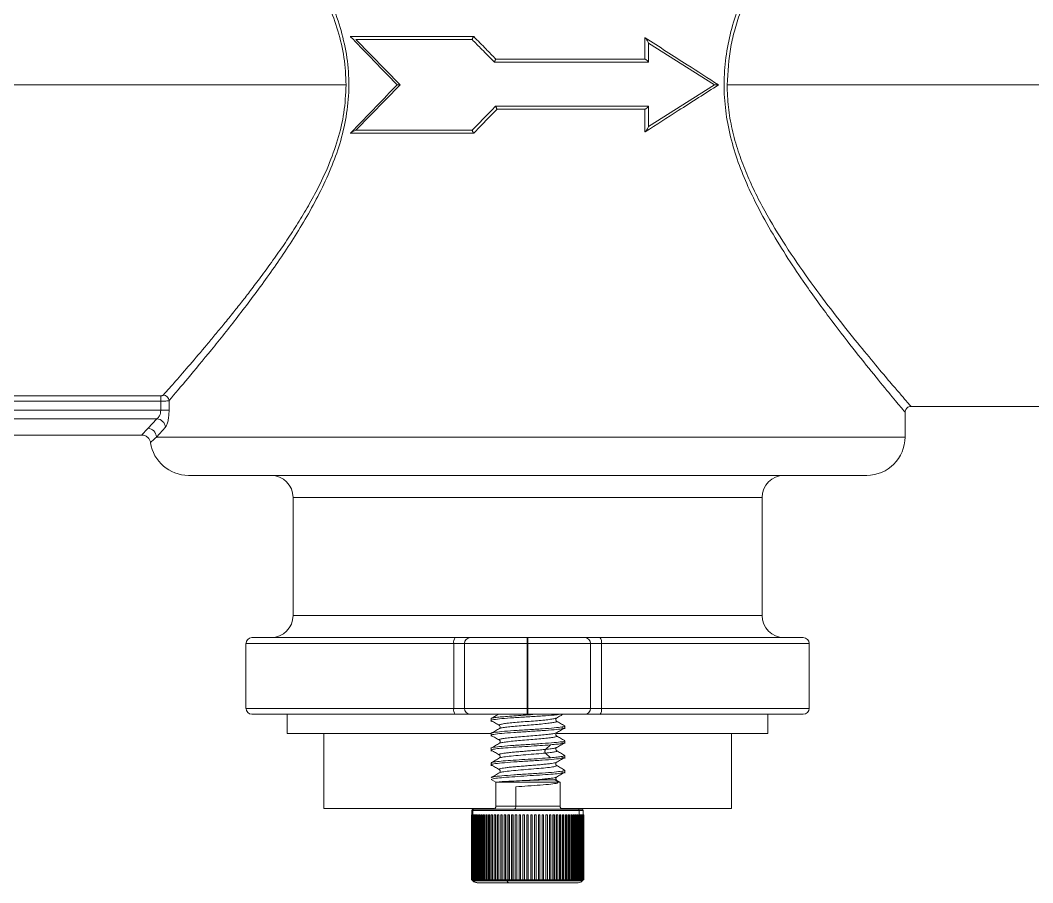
# Model space of a CAD drawing. Header units: centimetres. Extents: x -13594 to 4017, y -3206 to 1780.
# Drawn here: x 1074.8 to 1194.1, y -3039 to -2937.5 of the extents above; entities that cross this region are included whole.
import ezdxf

# ---------------------------------------------------------------- set-up
doc = ezdxf.new("R2010")
doc.units = ezdxf.units.CM

msp = doc.modelspace()

# ---------------------------------------------------------------- linework, layer by layer
at = {"color": 7, "linetype": 'Continuous', "lineweight": 0}
for p, q in [((1113.71, -2939.43), (1128.24, -2939.43)), ((1114.37, -2939.78), (1119.59, -2945.12)), ((1128.05, -2939.78), (1114.37, -2939.78)), ((1148.39, -2942.09), (1148.39, -2939.56)), ((1148.84, -2940.2), (1148.84, -2942.44)), ((1156.59, -2945.12), (1148.84, -2940.2)), ((1148.84, -2942.44), (1130.67, -2942.44)), ((1130.84, -2942.09), (1148.4, -2942.09)), ((1113.21, -2945.12), (1048.9, -2945.12)), ((1119.59, -2945.12), (1114.37, -2950.46)), ((1148.84, -2950.04), (1156.59, -2945.12)), ((1158.08, -2945.12), (1226.86, -2945.12)), ((1130.82, -2947.65), (1148.84, -2947.65)), ((1148.4, -2947.99), (1130.99, -2947.99)), ((1148.39, -2950.67), (1148.39, -2947.99)), ((1148.84, -2947.65), (1148.84, -2950.04)), ((1113.71, -2950.8), (1113.73, -2950.79)), ((1114.37, -2950.46), (1128.05, -2950.46)), ((1128.24, -2950.8), (1113.71, -2950.8)), ((1048.9, -2981.72), (1091.38, -2981.72)), ((1091.38, -2982.37), (1091.38, -2981.72)), ((1091.38, -2982.37), (1048.25, -2982.37)), ((1091.38, -2983.43), (1091.38, -2982.37)), ((1092.37, -2982.28), (1092.37, -2983.43)), ((1179.72, -2982.97), (1226.86, -2982.97)), ((1048.16, -2983.43), (1091.38, -2983.43)), ((1092.37, -2983.43), (1091.38, -2983.43)), ((1179.03, -2983.66), (1179.03, -2986.58)), ((1090.93, -2984.42), (1047.17, -2984.42)), ((1089.85, -2985.56), (1090.93, -2984.42)), ((1030.85, -2986.35), (1089.16, -2986.35)), ((1091.93, -2985.42), (1090.88, -2986.58)), ((1090.88, -2986.58), (1179.03, -2986.58)), ((1174.52, -2991.09), (1094.65, -2991.09)), ((1162.19, -2993.7), (1106.98, -2993.7)), ((1106.98, -3007.59), (1106.98, -2993.7)), ((1162.19, -3007.59), (1162.19, -2993.7)), ((1106.98, -3007.59), (1162.19, -3007.59)), ((1102.12, -3010.19), (1126.06, -3010.19)), ((1126.06, -3010.19), (1127.85, -3010.19)), ((1127.85, -3010.19), (1134.54, -3010.19)), ((1134.54, -3010.89), (1134.54, -3010.19)), ((1134.54, -3010.19), (1134.63, -3010.19)), ((1134.63, -3010.89), (1134.63, -3010.19)), ((1134.63, -3010.19), (1141.31, -3010.19)), ((1141.31, -3010.19), (1143.11, -3010.19)), ((1143.11, -3010.19), (1167.05, -3010.19)), ((1125.88, -3010.89), (1101.42, -3010.89)), ((1101.42, -3018.52), (1101.42, -3010.89)), ((1127.16, -3010.89), (1125.88, -3010.89)), ((1125.88, -3018.52), (1125.88, -3010.89)), ((1134.54, -3010.89), (1127.16, -3010.89)), ((1127.16, -3018.52), (1127.16, -3010.89)), ((1134.54, -3018.52), (1134.54, -3010.89)), ((1134.63, -3010.89), (1134.54, -3010.89)), ((1142.01, -3010.89), (1134.63, -3010.89)), ((1134.63, -3018.52), (1134.63, -3010.89)), ((1142.01, -3018.52), (1142.01, -3010.89)), ((1143.29, -3010.89), (1142.01, -3010.89)), ((1143.29, -3018.52), (1143.29, -3010.89)), ((1167.75, -3010.89), (1143.29, -3010.89)), ((1167.75, -3018.52), (1167.75, -3010.89)), ((1101.42, -3018.52), (1125.88, -3018.52)), ((1125.88, -3018.52), (1127.16, -3018.52)), ((1127.16, -3018.52), (1134.54, -3018.52)), ((1134.54, -3019.22), (1134.54, -3018.52)), ((1134.54, -3018.52), (1134.63, -3018.52)), ((1134.63, -3019.22), (1134.63, -3018.52)), ((1134.63, -3018.52), (1142.01, -3018.52)), ((1142.01, -3018.52), (1143.29, -3018.52)), ((1143.29, -3018.52), (1167.75, -3018.52)), ((1126.06, -3019.22), (1102.12, -3019.22)), ((1106.28, -3019.22), (1106.28, -3021.49)), ((1127.85, -3019.22), (1126.06, -3019.22)), ((1134.54, -3019.22), (1127.85, -3019.22)), ((1130.29, -3019.73), (1130.29, -3020.06)), ((1134.63, -3019.22), (1134.54, -3019.22)), ((1141.31, -3019.22), (1134.63, -3019.22)), ((1143.11, -3019.22), (1141.31, -3019.22)), ((1167.05, -3019.22), (1143.11, -3019.22)), ((1162.88, -3019.22), (1162.88, -3021.49)), ((1138.64, -3020.93), (1138.64, -3020.71)), ((1138.97, -3020.82), (1138.64, -3020.93)), ((1138.97, -3020.93), (1138.97, -3020.6)), ((1106.28, -3021.49), (1130.29, -3021.49)), ((1110.58, -3030.31), (1110.58, -3021.49)), ((1130.29, -3021.47), (1130.29, -3021.8)), ((1137.97, -3021.49), (1162.88, -3021.49)), ((1138.97, -3022.67), (1138.97, -3022.34)), ((1158.59, -3030.31), (1158.59, -3021.49)), ((1130.29, -3023.2), (1130.29, -3023.54)), ((1137.27, -3022.81), (1136.7, -3023.35)), ((1138.64, -3022.66), (1138.64, -3022.44)), ((1138.64, -3022.66), (1138.97, -3022.55)), ((1136.7, -3023.78), (1137.27, -3024.33)), ((1138.64, -3024.4), (1138.64, -3024.18)), ((1138.87, -3024.32), (1138.64, -3024.4)), ((1138.97, -3024.41), (1138.97, -3024.07)), ((1130.29, -3024.94), (1130.29, -3025.27)), ((1138.97, -3026.14), (1138.97, -3025.81)), ((1130.85, -3027.22), (1130.29, -3026.89)), ((1138.15, -3027.14), (1137.74, -3026.89)), ((1138.41, -3027.22), (1138.03, -3027)), ((1138.64, -3026.13), (1138.64, -3025.92)), ((1138.88, -3026.06), (1138.64, -3026.13)), ((1130.85, -3027.22), (1130.85, -3030.02)), ((1138.12, -3027.22), (1130.85, -3027.22)), ((1133.19, -3030.02), (1133.19, -3027.76)), ((1138.12, -3027.33), (1138.12, -3027.22)), ((1138.12, -3027.22), (1138.41, -3027.22)), ((1138.41, -3030.02), (1138.41, -3027.22)), ((1130.6, -3030.31), (1110.58, -3030.31)), ((1128.03, -3030.54), (1128.03, -3031.06)), ((1128.03, -3030.54), (1128.12, -3030.54)), ((1128.12, -3030.54), (1128.12, -3031.06)), ((1128.12, -3030.54), (1140.65, -3030.54)), ((1128.2, -3030.37), (1128.29, -3030.37)), ((1128.29, -3030.37), (1140.49, -3030.37)), ((1130.85, -3030.02), (1133.19, -3030.02)), ((1133.19, -3030.02), (1138.41, -3030.02)), ((1158.59, -3030.31), (1138.48, -3030.31)), ((1140.49, -3030.37), (1140.97, -3030.37)), ((1140.65, -3030.54), (1140.65, -3031.06)), ((1140.65, -3030.54), (1141.14, -3030.54)), ((1141.14, -3031.06), (1141.14, -3030.54)), ((1127.98, -3031.06), (1127.98, -3038.7)), ((1128, -3031.06), (1127.98, -3031.06)), ((1127.98, -3031.06), (1127.98, -3038.7)), ((1127.98, -3031.06), (1127.98, -3031.06)), ((1128, -3031.06), (1128, -3038.7)), ((1128.02, -3031.06), (1128, -3031.06)), ((1128.02, -3031.06), (1128.02, -3038.7)), ((1128.05, -3031.06), (1128.02, -3031.06)), ((1128.05, -3031.06), (1128.05, -3038.7)), ((1128.07, -3031.06), (1128.07, -3038.7)), ((1128.09, -3031.06), (1128.07, -3031.06)), ((1128.07, -3031.06), (1128.07, -3038.7)), ((1128.07, -3031.06), (1128.07, -3031.06)), ((1128.09, -3031.06), (1128.09, -3038.7)), ((1128.11, -3031.06), (1128.09, -3031.06)), ((1128.11, -3031.06), (1128.11, -3038.7)), ((1128.14, -3031.06), (1128.11, -3031.06)), ((1128.14, -3031.06), (1128.14, -3038.7)), ((1128.17, -3031.06), (1128.14, -3031.06)), ((1128.17, -3031.06), (1128.17, -3038.7)), ((1128.22, -3031.06), (1128.17, -3031.06)), ((1128.22, -3038.7), (1128.22, -3031.06)), ((1128.23, -3031.06), (1128.23, -3038.7)), ((1128.27, -3031.06), (1128.23, -3031.06)), ((1128.27, -3031.06), (1128.27, -3038.7)), ((1128.32, -3031.06), (1128.27, -3031.06)), ((1128.32, -3038.7), (1128.32, -3031.06)), ((1128.35, -3031.06), (1128.35, -3038.7)), ((1128.4, -3031.06), (1128.35, -3031.06)), ((1128.4, -3031.06), (1128.4, -3038.7)), ((1128.45, -3031.06), (1128.4, -3031.06)), ((1128.45, -3038.7), (1128.45, -3031.06)), ((1128.49, -3031.06), (1128.49, -3038.7)), ((1128.56, -3031.06), (1128.49, -3031.06)), ((1128.56, -3031.06), (1128.56, -3038.7)), ((1128.61, -3031.06), (1128.56, -3031.06)), ((1128.61, -3038.7), (1128.61, -3031.06)), ((1128.67, -3031.06), (1128.67, -3038.7)), ((1128.75, -3031.06), (1128.67, -3031.06)), ((1128.75, -3031.06), (1128.75, -3038.7)), ((1128.79, -3031.06), (1128.75, -3031.06)), ((1128.79, -3038.7), (1128.79, -3031.06)), ((1128.88, -3031.06), (1128.88, -3038.7)), ((1128.96, -3031.06), (1128.88, -3031.06)), ((1128.96, -3031.06), (1128.96, -3038.7)), ((1129.01, -3031.06), (1128.96, -3031.06)), ((1129.01, -3038.7), (1129.01, -3031.06)), ((1129.11, -3031.06), (1129.11, -3038.7)), ((1129.21, -3031.06), (1129.11, -3031.06)), ((1129.21, -3031.06), (1129.21, -3038.7)), ((1129.25, -3031.06), (1129.21, -3031.06)), ((1129.25, -3038.7), (1129.25, -3031.06)), ((1129.37, -3031.06), (1129.37, -3038.7)), ((1129.48, -3031.06), (1129.37, -3031.06)), ((1129.48, -3031.06), (1129.48, -3038.7)), ((1129.52, -3031.06), (1129.48, -3031.06)), ((1129.52, -3038.7), (1129.52, -3031.06)), ((1129.66, -3031.06), (1129.66, -3038.7)), ((1129.78, -3031.06), (1129.66, -3031.06)), ((1129.78, -3031.06), (1129.78, -3038.7)), ((1129.81, -3031.06), (1129.78, -3031.06)), ((1129.81, -3038.7), (1129.81, -3031.06)), ((1129.97, -3031.06), (1129.97, -3038.7)), ((1130.1, -3031.06), (1129.97, -3031.06)), ((1130.1, -3031.06), (1130.1, -3038.7)), ((1130.13, -3031.06), (1130.1, -3031.06)), ((1130.13, -3038.7), (1130.13, -3031.06)), ((1130.31, -3031.06), (1130.31, -3038.7)), ((1130.44, -3031.06), (1130.31, -3031.06)), ((1130.44, -3031.06), (1130.44, -3038.7)), ((1130.47, -3031.06), (1130.44, -3031.06)), ((1130.47, -3038.7), (1130.47, -3031.06)), ((1130.66, -3031.06), (1130.66, -3038.7)), ((1130.8, -3031.06), (1130.66, -3031.06)), ((1130.8, -3031.06), (1130.8, -3038.7)), ((1130.83, -3031.06), (1130.8, -3031.06)), ((1130.83, -3038.7), (1130.83, -3031.06)), ((1131.04, -3031.06), (1131.04, -3038.7)), ((1131.18, -3031.06), (1131.04, -3031.06)), ((1131.18, -3031.06), (1131.18, -3038.7)), ((1131.21, -3031.06), (1131.18, -3031.06)), ((1131.21, -3038.7), (1131.21, -3031.06)), ((1131.43, -3031.06), (1131.43, -3038.7)), ((1131.58, -3031.06), (1131.43, -3031.06)), ((1131.58, -3031.06), (1131.58, -3038.7)), ((1131.6, -3031.06), (1131.58, -3031.06)), ((1131.6, -3038.7), (1131.6, -3031.06)), ((1131.83, -3031.06), (1131.83, -3038.7)), ((1131.99, -3031.06), (1131.83, -3031.06)), ((1131.99, -3031.06), (1131.99, -3038.7)), ((1132.01, -3031.06), (1131.99, -3031.06)), ((1132.01, -3038.7), (1132.01, -3031.06)), ((1132.26, -3031.06), (1132.26, -3038.7)), ((1132.42, -3031.06), (1132.26, -3031.06)), ((1132.42, -3031.06), (1132.42, -3038.7)), ((1132.44, -3031.06), (1132.42, -3031.06)), ((1132.44, -3038.7), (1132.44, -3031.06)), ((1132.69, -3031.06), (1132.69, -3038.7)), ((1132.85, -3031.06), (1132.69, -3031.06)), ((1132.85, -3031.06), (1132.85, -3038.7)), ((1132.87, -3031.06), (1132.85, -3031.06)), ((1132.87, -3038.7), (1132.87, -3031.06)), ((1133.13, -3031.06), (1133.13, -3038.7)), ((1133.3, -3031.06), (1133.13, -3031.06)), ((1133.3, -3031.06), (1133.3, -3038.7)), ((1133.31, -3031.06), (1133.3, -3031.06)), ((1133.31, -3038.7), (1133.31, -3031.06)), ((1133.58, -3031.06), (1133.58, -3038.7)), ((1133.75, -3031.06), (1133.58, -3031.06)), ((1133.75, -3031.06), (1133.75, -3038.7)), ((1133.76, -3031.06), (1133.75, -3031.06)), ((1133.76, -3038.7), (1133.76, -3031.06)), ((1134.03, -3031.06), (1134.03, -3038.7)), ((1134.21, -3031.06), (1134.03, -3031.06)), ((1134.21, -3038.7), (1134.21, -3031.06)), ((1134.21, -3031.06), (1134.21, -3038.7)), ((1134.21, -3031.06), (1134.21, -3031.06)), ((1134.49, -3031.06), (1134.49, -3038.7)), ((1134.66, -3031.06), (1134.49, -3031.06)), ((1134.66, -3038.7), (1134.66, -3031.06)), ((1134.66, -3031.06), (1134.66, -3038.7)), ((1134.66, -3031.06), (1134.66, -3031.06)), ((1134.95, -3031.06), (1134.95, -3038.7)), ((1134.95, -3031.06), (1134.95, -3038.7)), ((1135.12, -3031.06), (1134.95, -3031.06)), ((1134.95, -3031.06), (1134.95, -3031.06)), ((1135.12, -3031.06), (1135.12, -3038.7)), ((1135.4, -3031.06), (1135.4, -3038.7)), ((1135.41, -3031.06), (1135.4, -3031.06)), ((1135.41, -3031.06), (1135.41, -3038.7)), ((1135.58, -3031.06), (1135.41, -3031.06)), ((1135.58, -3031.06), (1135.58, -3038.7)), ((1135.85, -3031.06), (1135.85, -3038.7)), ((1135.86, -3031.06), (1135.85, -3031.06)), ((1135.86, -3031.06), (1135.86, -3038.7)), ((1136.03, -3031.06), (1135.86, -3031.06)), ((1136.03, -3031.06), (1136.03, -3038.7)), ((1136.29, -3031.06), (1136.29, -3038.7)), ((1136.31, -3031.06), (1136.29, -3031.06)), ((1136.31, -3031.06), (1136.31, -3038.7)), ((1136.47, -3031.06), (1136.31, -3031.06)), ((1136.47, -3031.06), (1136.47, -3038.7)), ((1136.73, -3031.06), (1136.73, -3038.7)), ((1136.74, -3031.06), (1136.73, -3031.06)), ((1136.74, -3031.06), (1136.74, -3038.7)), ((1136.91, -3031.06), (1136.74, -3031.06)), ((1136.91, -3031.06), (1136.91, -3038.7)), ((1137.15, -3031.06), (1137.15, -3038.7)), ((1137.17, -3031.06), (1137.15, -3031.06)), ((1137.17, -3031.06), (1137.17, -3038.7)), ((1137.33, -3031.06), (1137.17, -3031.06)), ((1137.33, -3031.06), (1137.33, -3038.7)), ((1137.56, -3031.06), (1137.56, -3038.7)), ((1137.59, -3031.06), (1137.56, -3031.06)), ((1137.59, -3031.06), (1137.59, -3038.7)), ((1137.74, -3031.06), (1137.59, -3031.06)), ((1137.74, -3031.06), (1137.74, -3038.7)), ((1137.96, -3031.06), (1137.96, -3038.7)), ((1137.99, -3031.06), (1137.96, -3031.06)), ((1137.99, -3031.06), (1137.99, -3038.7)), ((1138.14, -3031.06), (1137.99, -3031.06)), ((1138.14, -3031.06), (1138.14, -3038.7)), ((1138.34, -3031.06), (1138.34, -3038.7)), ((1138.37, -3031.06), (1138.34, -3031.06)), ((1138.37, -3031.06), (1138.37, -3038.7)), ((1138.51, -3031.06), (1138.37, -3031.06)), ((1138.51, -3031.06), (1138.51, -3038.7)), ((1138.71, -3031.06), (1138.71, -3038.7)), ((1138.74, -3031.06), (1138.71, -3031.06)), ((1138.74, -3031.06), (1138.74, -3038.7)), ((1138.87, -3031.06), (1138.74, -3031.06)), ((1138.87, -3031.06), (1138.87, -3038.7)), ((1139.05, -3031.06), (1139.05, -3038.7)), ((1139.09, -3031.06), (1139.05, -3031.06)), ((1139.09, -3031.06), (1139.09, -3038.7)), ((1139.21, -3031.06), (1139.09, -3031.06)), ((1139.21, -3031.06), (1139.21, -3038.7)), ((1139.37, -3031.06), (1139.37, -3038.7)), ((1139.41, -3031.06), (1139.37, -3031.06)), ((1139.41, -3031.06), (1139.41, -3038.7)), ((1139.53, -3031.06), (1139.41, -3031.06)), ((1139.53, -3031.06), (1139.53, -3038.7)), ((1139.67, -3031.06), (1139.67, -3038.7)), ((1139.71, -3031.06), (1139.67, -3031.06)), ((1139.71, -3031.06), (1139.71, -3038.7)), ((1139.82, -3031.06), (1139.71, -3031.06)), ((1139.82, -3031.06), (1139.82, -3038.7)), ((1139.95, -3031.06), (1139.95, -3038.7)), ((1139.99, -3031.06), (1139.95, -3031.06)), ((1139.99, -3031.06), (1139.99, -3038.7)), ((1140.09, -3031.06), (1139.99, -3031.06)), ((1140.09, -3031.06), (1140.09, -3038.7)), ((1140.2, -3031.06), (1140.2, -3038.7)), ((1140.24, -3031.06), (1140.2, -3031.06)), ((1140.24, -3031.06), (1140.24, -3038.7)), ((1140.33, -3031.06), (1140.24, -3031.06)), ((1140.33, -3031.06), (1140.33, -3038.7)), ((1140.42, -3031.06), (1140.42, -3038.7)), ((1140.47, -3031.06), (1140.42, -3031.06)), ((1140.47, -3031.06), (1140.47, -3038.7)), ((1140.54, -3031.06), (1140.47, -3031.06)), ((1140.54, -3031.06), (1140.54, -3038.7)), ((1140.61, -3031.06), (1140.61, -3038.7)), ((1140.66, -3031.06), (1140.61, -3031.06)), ((1140.66, -3031.06), (1140.66, -3038.7)), ((1140.73, -3031.06), (1140.66, -3031.06)), ((1140.73, -3031.06), (1140.73, -3038.7)), ((1140.78, -3031.06), (1140.78, -3038.7)), ((1140.83, -3031.06), (1140.78, -3031.06)), ((1140.83, -3031.06), (1140.83, -3038.7)), ((1140.88, -3031.06), (1140.83, -3031.06)), ((1140.88, -3031.06), (1140.88, -3038.7)), ((1140.91, -3031.06), (1140.91, -3038.7)), ((1140.96, -3031.06), (1140.91, -3031.06)), ((1140.96, -3031.06), (1140.96, -3038.7)), ((1141.01, -3031.06), (1140.96, -3031.06)), ((1141.01, -3031.06), (1141.01, -3038.7)), ((1141.02, -3031.06), (1141.02, -3038.7)), ((1141.07, -3031.06), (1141.02, -3031.06)), ((1141.07, -3031.06), (1141.07, -3038.7)), ((1141.1, -3031.06), (1141.07, -3031.06)), ((1141.1, -3031.06), (1141.1, -3038.7)), ((1141.14, -3031.06), (1141.1, -3031.06)), ((1141.14, -3031.06), (1141.14, -3038.7)), ((1141.16, -3031.06), (1141.14, -3031.06)), ((1141.16, -3031.06), (1141.16, -3038.7)), ((1141.18, -3031.06), (1141.16, -3031.06)), ((1141.18, -3031.06), (1141.18, -3038.7)), ((1141.19, -3031.06), (1141.18, -3031.06)), ((1141.19, -3031.06), (1141.19, -3038.7)), ((1141.19, -3031.06), (1141.19, -3038.7)), ((1141.19, -3031.06), (1141.19, -3031.06)), ((1128, -3038.7), (1127.98, -3038.7)), ((1127.98, -3038.7), (1127.98, -3038.7)), ((1128.02, -3038.7), (1128, -3038.7)), ((1128.05, -3038.7), (1128.02, -3038.7)), ((1128.03, -3038.7), (1128.03, -3038.72)), ((1128.03, -3038.72), (1128.15, -3038.84)), ((1128.12, -3038.72), (1128.03, -3038.72)), ((1128.09, -3038.7), (1128.07, -3038.7)), ((1128.07, -3038.7), (1128.07, -3038.7)), ((1128.11, -3038.7), (1128.09, -3038.7)), ((1128.14, -3038.7), (1128.11, -3038.7)), ((1128.12, -3038.7), (1128.12, -3038.72)), ((1128.12, -3038.72), (1128.24, -3038.84)), ((1132.14, -3038.72), (1128.12, -3038.72)), ((1128.17, -3038.7), (1128.14, -3038.7)), ((1128.15, -3038.84), (1128.24, -3038.84)), ((1128.22, -3038.7), (1128.17, -3038.7)), ((1128.27, -3038.7), (1128.23, -3038.7)), ((1128.24, -3038.84), (1132.19, -3038.84)), ((1128.32, -3038.7), (1128.27, -3038.7)), ((1128.4, -3038.7), (1128.35, -3038.7)), ((1128.45, -3038.7), (1128.4, -3038.7)), ((1128.56, -3038.7), (1128.49, -3038.7)), ((1128.61, -3038.7), (1128.56, -3038.7)), ((1128.75, -3038.7), (1128.67, -3038.7)), ((1128.79, -3038.7), (1128.75, -3038.7)), ((1128.96, -3038.7), (1128.88, -3038.7)), ((1129.01, -3038.7), (1128.96, -3038.7)), ((1129.21, -3038.7), (1129.11, -3038.7)), ((1129.25, -3038.7), (1129.21, -3038.7)), ((1129.48, -3038.7), (1129.37, -3038.7)), ((1129.52, -3038.7), (1129.48, -3038.7)), ((1129.78, -3038.7), (1129.66, -3038.7)), ((1129.81, -3038.7), (1129.78, -3038.7)), ((1130.1, -3038.7), (1129.97, -3038.7)), ((1130.13, -3038.7), (1130.1, -3038.7)), ((1130.44, -3038.7), (1130.31, -3038.7)), ((1130.47, -3038.7), (1130.44, -3038.7)), ((1130.8, -3038.7), (1130.66, -3038.7)), ((1130.83, -3038.7), (1130.8, -3038.7)), ((1131.18, -3038.7), (1131.04, -3038.7)), ((1131.21, -3038.7), (1131.18, -3038.7)), ((1131.58, -3038.7), (1131.43, -3038.7)), ((1131.6, -3038.7), (1131.58, -3038.7)), ((1131.99, -3038.7), (1131.83, -3038.7)), ((1132.01, -3038.7), (1131.99, -3038.7)), ((1140.65, -3038.72), (1132.14, -3038.72)), ((1132.19, -3038.84), (1132.14, -3038.72)), ((1132.19, -3038.84), (1141.02, -3038.84)), ((1132.42, -3038.7), (1132.26, -3038.7)), ((1132.44, -3038.7), (1132.42, -3038.7)), ((1132.85, -3038.7), (1132.69, -3038.7)), ((1132.87, -3038.7), (1132.85, -3038.7)), ((1133.3, -3038.7), (1133.13, -3038.7)), ((1133.31, -3038.7), (1133.3, -3038.7)), ((1133.75, -3038.7), (1133.58, -3038.7)), ((1133.76, -3038.7), (1133.75, -3038.7)), ((1134.21, -3038.7), (1134.03, -3038.7)), ((1134.21, -3038.7), (1134.21, -3038.7)), ((1134.66, -3038.7), (1134.49, -3038.7)), ((1134.66, -3038.7), (1134.66, -3038.7)), ((1135.12, -3038.7), (1134.95, -3038.7)), ((1134.95, -3038.7), (1134.95, -3038.7)), ((1135.41, -3038.7), (1135.4, -3038.7)), ((1135.58, -3038.7), (1135.41, -3038.7)), ((1135.86, -3038.7), (1135.85, -3038.7)), ((1136.03, -3038.7), (1135.86, -3038.7)), ((1136.31, -3038.7), (1136.29, -3038.7)), ((1136.47, -3038.7), (1136.31, -3038.7)), ((1136.74, -3038.7), (1136.73, -3038.7)), ((1136.91, -3038.7), (1136.74, -3038.7)), ((1137.17, -3038.7), (1137.15, -3038.7)), ((1137.33, -3038.7), (1137.17, -3038.7)), ((1137.59, -3038.7), (1137.56, -3038.7)), ((1137.74, -3038.7), (1137.59, -3038.7)), ((1137.99, -3038.7), (1137.96, -3038.7)), ((1138.14, -3038.7), (1137.99, -3038.7)), ((1138.37, -3038.7), (1138.34, -3038.7)), ((1138.51, -3038.7), (1138.37, -3038.7)), ((1138.74, -3038.7), (1138.71, -3038.7)), ((1138.87, -3038.7), (1138.74, -3038.7)), ((1139.09, -3038.7), (1139.05, -3038.7)), ((1139.21, -3038.7), (1139.09, -3038.7)), ((1139.41, -3038.7), (1139.37, -3038.7)), ((1139.53, -3038.7), (1139.41, -3038.7)), ((1139.71, -3038.7), (1139.67, -3038.7)), ((1139.82, -3038.7), (1139.71, -3038.7)), ((1139.99, -3038.7), (1139.95, -3038.7)), ((1140.09, -3038.7), (1139.99, -3038.7)), ((1140.24, -3038.7), (1140.2, -3038.7)), ((1140.33, -3038.7), (1140.24, -3038.7)), ((1140.47, -3038.7), (1140.42, -3038.7)), ((1140.54, -3038.7), (1140.47, -3038.7)), ((1140.66, -3038.7), (1140.61, -3038.7)), ((1140.65, -3038.7), (1140.65, -3038.72)), ((1141.14, -3038.72), (1140.65, -3038.72)), ((1140.73, -3038.7), (1140.66, -3038.7)), ((1140.83, -3038.7), (1140.78, -3038.7)), ((1140.88, -3038.7), (1140.83, -3038.7)), ((1140.96, -3038.7), (1140.91, -3038.7)), ((1141.01, -3038.7), (1140.96, -3038.7)), ((1141.07, -3038.7), (1141.02, -3038.7)), ((1141.02, -3038.84), (1141.14, -3038.72)), ((1141.1, -3038.7), (1141.07, -3038.7)), ((1141.14, -3038.7), (1141.1, -3038.7)), ((1141.14, -3038.72), (1141.14, -3038.7)), ((1141.16, -3038.7), (1141.14, -3038.7)), ((1141.18, -3038.7), (1141.16, -3038.7)), ((1141.19, -3038.7), (1141.18, -3038.7)), ((1141.19, -3038.7), (1141.19, -3038.7)), ((1128.73, -3039.05), (1128.64, -3039.05)), ((1132.38, -3039.05), (1128.73, -3039.05)), ((1140.53, -3039.05), (1132.38, -3039.05))]:
    msp.add_line(p, q, dxfattribs=at)
at = {"color": 7, "linetype": 'Continuous', "lineweight": 0, "flags": 128}
msp.add_lwpolyline([(1133.19, -3030.02), (1133.18, -3030.09), (1133.18, -3030.15), (1133.16, -3030.21), (1133.15, -3030.26), (1133.13, -3030.31), (1133.1, -3030.34), (1133.08, -3030.36), (1133.05, -3030.37)], dxfattribs=at)
at = {"color": 7, "linetype": 'Continuous', "lineweight": 0}
for centre, radius, start, end in [((1091.62, -2982.38), 0.754, 7.5837, 83.3299), ((1090.83, -2985.53), 1.11, 5.6985, 84.6915), ((1089.81, -2986.62), 1.07, 2.4266, 87.7281), ((1094.65, -2986.58), 4.51, 188.4459, 270), ((1174.52, -2986.58), 4.51, 270, 0), ((1104.37, -2993.7), 2.6, 0, 90), ((1164.79, -2993.7), 2.6, 90, 180), ((1104.37, -3007.59), 2.6, 270, 0), ((1164.79, -3007.59), 2.6, 180, 270), ((1102.12, -3010.89), 0.694, 90, 180), ((1126.68, -3010.72), 0.814, 139.1356, 191.4496), ((1127.85, -3010.89), 0.694, 90, 180), ((1141.31, -3010.89), 0.694, 0, 90), ((1142.49, -3010.72), 0.814, 348.5504, 40.8644), ((1167.05, -3010.89), 0.694, 0, 90), ((1102.12, -3018.52), 0.694, 180, 270), ((1126.68, -3018.69), 0.814, 168.5504, 220.8644), ((1127.85, -3018.52), 0.694, 180, 270), ((1141.31, -3018.52), 0.694, 270, 0), ((1142.49, -3018.69), 0.814, 319.1356, 11.4496), ((1167.05, -3018.52), 0.694, 270, 0), ((1128.2, -3030.54), 0.174, 90, 180), ((1128.29, -3030.54), 0.174, 90, 180), ((1130.42, -3030.02), 0.347, 270, 301.7883), ((1130.51, -3030.02), 0.347, 270, 0), ((1138.75, -3030.02), 0.347, 180, 270), ((1140.48, -3030.53), 0.167, 357.8337, 87.656), ((1140.97, -3030.54), 0.174, 0, 90), ((1128.64, -3038.35), 0.694, 225, 270), ((1128.73, -3038.35), 0.694, 225, 270), ((1132.44, -3038.8), 0.259, 190.3731, 254.9707), ((1140.53, -3038.35), 0.694, 270, 315)]:
    msp.add_arc(centre, radius, start, end, dxfattribs=at)
for points, knots in [([(1113.21, -2945.12), (1113.16, -2944.05), (1113.06, -2941.89), (1112.31, -2938.76), (1111.24, -2935.77), (1110, -2933.14), (1108.74, -2930.82), (1107.51, -2928.77), (1106.25, -2926.83), (1104.92, -2924.89), (1103.54, -2922.98), (1102.15, -2921.15), (1100.81, -2919.42), (1099.51, -2917.8), (1098.26, -2916.26), (1096.44, -2914.07), (1094.15, -2911.39), (1092.68, -2909.71), (1091.94, -2908.87)], [0, 0, 0, 0, 0.062425, 0.125306, 0.187918, 0.250686, 0.300216, 0.349142, 0.398753, 0.446494, 0.500056, 0.553512, 0.601786, 0.65212, 0.702839, 0.749569, 0.874572, 1, 1, 1, 1]), ([(1092.6, -2908.22), (1093.34, -2909.09), (1094.81, -2910.83), (1097.69, -2914.33), (1100.85, -2918.3), (1103.82, -2922.28), (1106.42, -2926.06), (1108.56, -2929.48), (1110.36, -2932.82), (1111.77, -2936.04), (1112.79, -2939.11), (1113.44, -2942.32), (1113.61, -2945.61), (1113.29, -2948.89), (1112.53, -2952.02), (1111.43, -2955.04), (1109.66, -2958.84), (1107.05, -2963.29), (1103.73, -2968.1), (1100.43, -2972.48), (1097.32, -2976.38), (1094.49, -2979.79), (1093.08, -2981.45), (1092.37, -2982.28)], [0, 0, 0, 0, 0.062806, 0.12543, 0.187691, 0.250399, 0.292419, 0.334508, 0.375373, 0.406798, 0.438195, 0.469673, 0.500988, 0.532528, 0.564036, 0.594008, 0.626369, 0.688525, 0.750907, 0.812839, 0.875239, 0.937507, 1, 1, 1, 1]), ([(1179.03, -2983.66), (1178.95, -2983.57), (1178.83, -2983.42), (1178.09, -2982.54), (1177.11, -2981.36), (1175.43, -2979.32), (1172.93, -2976.2), (1170.08, -2972.5), (1167.37, -2968.76), (1164.98, -2965.18), (1162.99, -2961.93), (1161.28, -2958.74), (1159.91, -2955.7), (1158.86, -2952.78), (1158.1, -2949.74), (1157.7, -2946.61), (1157.71, -2943.46), (1158.13, -2940.35), (1158.91, -2937.32), (1160.31, -2933.45), (1162.57, -2928.94), (1165.58, -2924.07), (1168.68, -2919.62), (1170.62, -2917.07), (1171.59, -2915.79)], [0, 0, 0, 0, 0.061706, 0.093095, 0.12508, 0.187793, 0.249809, 0.311911, 0.374494, 0.416283, 0.458259, 0.499308, 0.530578, 0.561809, 0.59386, 0.624516, 0.655865, 0.687282, 0.717711, 0.750071, 0.812586, 0.875294, 0.937496, 1, 1, 1, 1]), ([(1172.17, -2916.32), (1171.83, -2916.74), (1171.14, -2917.61), (1170.1, -2918.97), (1168.99, -2920.44), (1167.72, -2922.16), (1166.58, -2923.79), (1165.43, -2925.48), (1164.49, -2926.94), (1163.28, -2928.92), (1162.03, -2931.13), (1160.77, -2933.7), (1159.75, -2936.16), (1159.01, -2938.48), (1158.29, -2941.37), (1158.17, -2943.61), (1158.08, -2945.12)], [0, 0, 0, 0, 0.059895, 0.125091, 0.18133, 0.249318, 0.338434, 0.373737, 0.441568, 0.499141, 0.585335, 0.668142, 0.749377, 0.813851, 0.874585, 1, 1, 1, 1]), ([(1119.22, -2945.12), (1118.18, -2944.04), (1116.33, -2942.13), (1114.52, -2940.27), (1113.73, -2939.45)], [0, 0, 0, 0, 0.563421, 1, 1, 1, 1]), ([(1128.05, -2939.78), (1128.06, -2939.75), (1128.08, -2939.7), (1128.12, -2939.62), (1128.16, -2939.55), (1128.19, -2939.49), (1128.21, -2939.46), (1128.23, -2939.44), (1128.24, -2939.43), (1128.24, -2939.43)], [0, 0, 0, 0, 0.156776, 0.292443, 0.499968, 0.633131, 0.760426, 0.88248, 1, 1, 1, 1]), ([(1130.67, -2942.44), (1130.18, -2941.94), (1129.3, -2941.05), (1128.43, -2940.17), (1128.05, -2939.78)], [0, 0, 0, 0, 0.5604292, 1, 1, 1, 1]), ([(1128.24, -2939.43), (1128.25, -2939.43), (1128.25, -2939.43), (1128.25, -2939.43), (1128.25, -2939.43)], [0, 0, 0, 0, 0.559997, 1, 1, 1, 1]), ([(1128.25, -2939.43), (1128.73, -2939.93), (1129.6, -2940.81), (1130.46, -2941.7), (1130.84, -2942.09)], [0, 0, 0, 0, 0.559572, 1, 1, 1, 1]), ([(1148.39, -2939.56), (1148.39, -2939.56), (1148.39, -2939.57), (1148.42, -2939.58), (1148.43, -2939.59)], [0, 0, 0, 0, 0.554243, 1, 1, 1, 1]), ([(1148.43, -2939.59), (1150.09, -2940.65), (1153.04, -2942.54), (1155.84, -2944.34), (1157.07, -2945.12)], [0, 0, 0, 0, 0.562963, 1, 1, 1, 1]), ([(1148.43, -2939.59), (1148.44, -2939.6), (1148.47, -2939.62), (1148.55, -2939.72), (1148.68, -2939.91), (1148.78, -2940.08), (1148.84, -2940.2)], [0, 0, 0, 0, 0.107755, 0.240217, 0.501143, 1, 1, 1, 1]), ([(1130.67, -2942.44), (1130.68, -2942.41), (1130.7, -2942.36), (1130.74, -2942.28), (1130.77, -2942.2), (1130.8, -2942.15), (1130.82, -2942.12), (1130.84, -2942.09), (1130.84, -2942.09), (1130.84, -2942.09)], [0, 0, 0, 0, 0.156824, 0.292507, 0.499968, 0.633174, 0.760479, 0.882517, 1, 1, 1, 1]), ([(1130.84, -2942.09), (1130.84, -2942.09), (1130.84, -2942.09), (1130.84, -2942.09), (1130.84, -2942.09)], [0, 0, 0, 0, 0.56, 1, 1, 1, 1]), ([(1148.4, -2942.09), (1148.41, -2942.09), (1148.43, -2942.1), (1148.48, -2942.12), (1148.54, -2942.16), (1148.62, -2942.23), (1148.73, -2942.32), (1148.81, -2942.4), (1148.84, -2942.44)], [0, 0, 0, 0, 0.10869, 0.226035, 0.35581, 0.500821, 0.750247, 1, 1, 1, 1]), ([(1091.71, -2981.63), (1092.17, -2981.11), (1093.09, -2980.06), (1094.83, -2978.05), (1096.43, -2976.18), (1097.79, -2974.55), (1098.85, -2973.26), (1099.94, -2971.91), (1101.04, -2970.53), (1102.15, -2969.09), (1103.4, -2967.43), (1104.73, -2965.61), (1106.09, -2963.65), (1107.38, -2961.68), (1108.63, -2959.62), (1109.91, -2957.29), (1111.17, -2954.64), (1112.27, -2951.62), (1113.05, -2948.42), (1113.16, -2946.22), (1113.21, -2945.12)], [0, 0, 0, 0, 0.082258, 0.165161, 0.250039, 0.28902, 0.330698, 0.375082, 0.415088, 0.454425, 0.499198, 0.55349, 0.601237, 0.650781, 0.699724, 0.748761, 0.810892, 0.873742, 0.936808, 1, 1, 1, 1]), ([(1113.73, -2950.79), (1114.74, -2949.75), (1116.55, -2947.88), (1118.4, -2945.97), (1119.22, -2945.12)], [0, 0, 0, 0, 0.5566347, 1, 1, 1, 1]), ([(1119.59, -2945.12), (1119.58, -2945.12), (1119.54, -2945.12), (1119.45, -2945.12), (1119.34, -2945.12), (1119.26, -2945.12), (1119.22, -2945.12), (1119.22, -2945.12), (1119.22, -2945.12)], [0, 0, 0, 0, 0.03089, 0.250471, 0.499856, 0.750416, 0.881429, 1, 1, 1, 1]), ([(1157.07, -2945.12), (1155.5, -2946.12), (1152.69, -2947.92), (1149.74, -2949.81), (1148.43, -2950.65)], [0, 0, 0, 0, 0.557109, 1, 1, 1, 1]), ([(1157.07, -2945.12), (1157.06, -2945.12), (1157.06, -2945.12), (1157, -2945.12), (1156.9, -2945.12), (1156.77, -2945.12), (1156.67, -2945.12), (1156.61, -2945.12), (1156.59, -2945.12)], [0, 0, 0, 0, 0.111883, 0.250581, 0.500687, 0.750108, 0.908888, 1, 1, 1, 1]), ([(1158.08, -2945.12), (1158.11, -2946), (1158.17, -2947.76), (1158.64, -2950.39), (1159.35, -2952.92), (1160.26, -2955.35), (1161.31, -2957.69), (1162.85, -2960.64), (1164.99, -2964.15), (1167.64, -2968), (1170.33, -2971.6), (1172.84, -2974.78), (1175.1, -2977.54), (1176.87, -2979.64), (1178.15, -2981.15), (1179.05, -2982.19), (1179.56, -2982.78), (1179.78, -2983.03), (1179.72, -2982.96), (1179.72, -2982.96)], [0, 0, 0, 0, 0.0412953, 0.0826129, 0.1251896, 0.1658248, 0.2072901, 0.250264, 0.3306281, 0.4162433, 0.4995968, 0.5855753, 0.6671193, 0.7482754, 0.8120721, 0.8732333, 0.9362786, 0.9983657, 1, 1, 1, 1]), ([(1128.05, -2950.46), (1128.57, -2949.93), (1129.49, -2949), (1130.41, -2948.06), (1130.82, -2947.65)], [0, 0, 0, 0, 0.559566, 1, 1, 1, 1]), ([(1130.99, -2947.99), (1130.48, -2948.52), (1129.56, -2949.46), (1128.65, -2950.39), (1128.25, -2950.8)], [0, 0, 0, 0, 0.56046, 1, 1, 1, 1]), ([(1130.99, -2947.99), (1130.99, -2947.99), (1130.99, -2947.99), (1130.97, -2947.97), (1130.95, -2947.94), (1130.92, -2947.88), (1130.89, -2947.81), (1130.85, -2947.72), (1130.83, -2947.67), (1130.82, -2947.65)], [0, 0, 0, 0, 0.117501, 0.239548, 0.366853, 0.500051, 0.707538, 0.843207, 1, 1, 1, 1]), ([(1130.99, -2947.99), (1130.99, -2947.99), (1130.99, -2947.99), (1130.99, -2947.99), (1130.99, -2947.99)], [0, 0, 0, 0, 0.56, 1, 1, 1, 1]), ([(1148.4, -2947.99), (1148.41, -2947.99), (1148.43, -2947.99), (1148.48, -2947.96), (1148.54, -2947.92), (1148.62, -2947.86), (1148.73, -2947.76), (1148.81, -2947.69), (1148.84, -2947.65)], [0, 0, 0, 0, 0.108523, 0.225799, 0.355619, 0.500821, 0.750247, 1, 1, 1, 1]), ([(1114.37, -2950.46), (1114.25, -2950.51), (1114.04, -2950.61), (1113.82, -2950.72), (1113.75, -2950.77), (1113.73, -2950.79)], [0, 0, 0, 0, 0.500559, 0.800961, 1, 1, 1, 1]), ([(1128.05, -2950.46), (1128.06, -2950.49), (1128.08, -2950.54), (1128.12, -2950.62), (1128.16, -2950.69), (1128.19, -2950.75), (1128.21, -2950.78), (1128.23, -2950.8), (1128.24, -2950.8), (1128.24, -2950.8)], [0, 0, 0, 0, 0.156803, 0.292478, 0.499968, 0.633147, 0.760446, 0.882495, 1, 1, 1, 1]), ([(1148.43, -2950.65), (1148.41, -2950.66), (1148.39, -2950.67), (1148.39, -2950.67), (1148.39, -2950.67)], [0, 0, 0, 0, 0.565165, 1, 1, 1, 1]), ([(1148.43, -2950.65), (1148.44, -2950.64), (1148.47, -2950.61), (1148.55, -2950.52), (1148.68, -2950.33), (1148.78, -2950.16), (1148.84, -2950.04)], [0, 0, 0, 0, 0.109008, 0.243244, 0.501152, 1, 1, 1, 1]), ([(1128.25, -2950.8), (1128.25, -2950.8), (1128.25, -2950.8), (1128.24, -2950.8), (1128.24, -2950.8)], [0, 0, 0, 0, 0.560004, 1, 1, 1, 1]), ([(1091.71, -2981.63), (1091.69, -2981.65), (1091.66, -2981.67), (1091.58, -2981.7), (1091.48, -2981.72), (1091.41, -2981.72), (1091.38, -2981.72)], [0, 0, 0, 0, 0.280024, 0.560196, 0.779843, 1, 1, 1, 1]), ([(1092.37, -2982.28), (1092.32, -2982.3), (1092.24, -2982.32), (1091.99, -2982.35), (1091.71, -2982.37), (1091.49, -2982.37), (1091.38, -2982.37)], [0, 0, 0, 0, 0.266828, 0.500218, 0.754154, 1, 1, 1, 1]), ([(1179.03, -2983.66), (1179.04, -2983.57), (1179.05, -2983.44), (1179.14, -2983.28), (1179.23, -2983.17), (1179.34, -2983.08), (1179.5, -2982.99), (1179.64, -2982.98), (1179.72, -2982.97)], [0, 0, 0, 0, 0.239457, 0.368361, 0.5, 0.631639, 0.760543, 1, 1, 1, 1]), ([(1091.38, -2983.43), (1091.37, -2983.54), (1091.36, -2983.78), (1091.25, -2984.06), (1091.11, -2984.3), (1090.99, -2984.38), (1090.93, -2984.42)], [0, 0, 0, 0, 0.237928, 0.499043, 0.716847, 1, 1, 1, 1]), ([(1091.93, -2985.42), (1091.99, -2985.33), (1092.1, -2985.16), (1092.25, -2984.68), (1092.35, -2984.09), (1092.36, -2983.65), (1092.37, -2983.43)], [0, 0, 0, 0, 0.250333, 0.500366, 0.750248, 1, 1, 1, 1]), ([(1089.16, -2986.35), (1089.18, -2986.32), (1089.23, -2986.25), (1089.64, -2985.79), (1089.85, -2985.56)], [0, 0, 0, 0, 0.498639, 1, 1, 1, 1]), ([(1089.16, -2986.35), (1089.28, -2986.37), (1089.52, -2986.39), (1089.85, -2986.59), (1090.1, -2986.88), (1090.16, -2987.13), (1090.19, -2987.24)], [0, 0, 0, 0, 0.241916, 0.5, 0.758084, 1, 1, 1, 1]), ([(1090.88, -2986.58), (1090.67, -2986.77), (1090.26, -2987.16), (1090.21, -2987.21), (1090.19, -2987.24)], [0, 0, 0, 0, 0.5030562, 1, 1, 1, 1]), ([(1130.29, -3019.95), (1130.29, -3019.95), (1130.18, -3019.91), (1130.57, -3019.84), (1131.47, -3019.73), (1132.93, -3019.62), (1134.64, -3019.51), (1136.32, -3019.41), (1137.69, -3019.31), (1138.17, -3019.25), (1138.38, -3019.22)], [0, 0, 0, 0, 0.0003376, 0.1490969, 0.2978561, 0.4466154, 0.5953747, 0.744134, 0.8928933, 1, 1, 1, 1]), ([(1131.14, -3019.22), (1131.03, -3019.29), (1130.75, -3019.45), (1130.47, -3019.61), (1130.31, -3019.7)], [0, 0, 0, 0, 0.423821, 1, 1, 1, 1]), ([(1135.2, -3019.26), (1134.82, -3019.29), (1134.06, -3019.33), (1132.95, -3019.41), (1131.96, -3019.48), (1131.15, -3019.55), (1130.58, -3019.62), (1130.3, -3019.68), (1130.32, -3019.72), (1130.33, -3019.73)], [0, 0, 0, 0, 0.1537644, 0.3075287, 0.4612931, 0.6150574, 0.7688218, 0.9225861, 1, 1, 1, 1]), ([(1137.97, -3019.66), (1137.94, -3019.68), (1137.88, -3019.72), (1137.47, -3019.79), (1136.82, -3019.87), (1135.98, -3019.95), (1135.03, -3020.03), (1134.04, -3020.1), (1133.11, -3020.18), (1132.3, -3020.26), (1131.67, -3020.34), (1131.3, -3020.42), (1131.17, -3020.48), (1131.27, -3020.52), (1131.29, -3020.53)], [0, 0, 0, 0, 0.057225, 0.148159, 0.239016, 0.32995, 0.420809, 0.51174, 0.602603, 0.69353, 0.7844, 0.875321, 0.966198, 1, 1, 1, 1]), ([(1138, -3020.02), (1137.97, -3019.99), (1137.91, -3019.94), (1137.89, -3019.77), (1137.96, -3019.7), (1138, -3019.66)], [0, 0, 0, 0, 0.288292, 0.546498, 1, 1, 1, 1]), ([(1137.99, -3019.66), (1138.15, -3019.57), (1138.41, -3019.42), (1138.66, -3019.27), (1138.76, -3019.22)], [0, 0, 0, 0, 0.626615, 1, 1, 1, 1]), ([(1138.64, -3020.71), (1138.36, -3020.74), (1137.81, -3020.82), (1136.33, -3020.93), (1134.63, -3021.03), (1132.93, -3021.14), (1131.47, -3021.25), (1130.57, -3021.36), (1130.18, -3021.43), (1130.29, -3021.47), (1130.29, -3021.47)], [0, 0, 0, 0, 0.1428108, 0.2856217, 0.4284325, 0.5712434, 0.7140542, 0.8568651, 0.9996759, 1, 1, 1, 1]), ([(1130.39, -3021.72), (1130.35, -3021.71), (1130.18, -3021.66), (1130.55, -3021.58), (1131.47, -3021.47), (1132.93, -3021.36), (1134.63, -3021.25), (1136.33, -3021.14), (1137.81, -3021.03), (1138.36, -3020.96), (1138.64, -3020.93)], [0, 0, 0, 0, 0.040416, 0.1775, 0.314583, 0.451666, 0.58875, 0.725833, 0.862917, 1, 1, 1, 1]), ([(1130.31, -3019.98), (1130.47, -3020.07), (1130.79, -3020.26), (1131.11, -3020.44), (1131.27, -3020.53)], [0, 0, 0, 0, 0.5003674, 1, 1, 1, 1]), ([(1131.27, -3020.88), (1131.11, -3020.98), (1130.79, -3021.16), (1130.47, -3021.35), (1130.31, -3021.44)], [0, 0, 0, 0, 0.4996518, 1, 1, 1, 1]), ([(1131.26, -3020.53), (1131.3, -3020.57), (1131.36, -3020.64), (1131.35, -3020.81), (1131.29, -3020.86), (1131.26, -3020.89)], [0, 0, 0, 0, 0.4547431, 0.7126823, 1, 1, 1, 1]), ([(1137.97, -3020.02), (1137.99, -3020.04), (1138.08, -3020.08), (1137.9, -3020.14), (1137.48, -3020.22), (1136.82, -3020.3), (1135.98, -3020.38), (1135.03, -3020.46), (1134.04, -3020.54), (1133.11, -3020.62), (1132.29, -3020.7), (1131.68, -3020.78), (1131.34, -3020.84), (1131.3, -3020.88), (1131.3, -3020.89)], [0, 0, 0, 0, 0.0494385, 0.140881, 0.2323235, 0.323766, 0.4152085, 0.5066512, 0.598094, 0.689537, 0.7809802, 0.8724236, 0.9638673, 1, 1, 1, 1]), ([(1138.95, -3020.57), (1138.79, -3020.48), (1138.47, -3020.3), (1138.15, -3020.11), (1137.99, -3020.02)], [0, 0, 0, 0, 0.500351, 1, 1, 1, 1]), ([(1137.99, -3021.4), (1138.15, -3021.31), (1138.47, -3021.12), (1138.79, -3020.94), (1138.95, -3020.84)], [0, 0, 0, 0, 0.499673, 1, 1, 1, 1]), ([(1138.88, -3020.57), (1138.92, -3020.58), (1139.09, -3020.63), (1138.84, -3020.67), (1138.64, -3020.71)], [0, 0, 0, 0, 0.213183, 1, 1, 1, 1]), ([(1130.31, -3021.71), (1130.47, -3021.81), (1130.79, -3021.99), (1131.11, -3022.18), (1131.27, -3022.27)], [0, 0, 0, 0, 0.5003702, 1, 1, 1, 1]), ([(1137.97, -3021.39), (1137.94, -3021.41), (1137.87, -3021.46), (1137.44, -3021.53), (1136.78, -3021.61), (1135.92, -3021.69), (1134.97, -3021.77), (1133.99, -3021.84), (1133.06, -3021.92), (1132.25, -3022), (1131.64, -3022.08), (1131.29, -3022.16), (1131.17, -3022.22), (1131.27, -3022.26), (1131.29, -3022.27)], [0, 0, 0, 0, 0.062554, 0.15344, 0.244395, 0.335277, 0.426235, 0.517115, 0.608073, 0.698954, 0.789911, 0.880794, 0.971748, 1, 1, 1, 1]), ([(1131.26, -3022.27), (1131.29, -3022.29), (1131.35, -3022.34), (1131.37, -3022.52), (1131.3, -3022.58), (1131.26, -3022.62)], [0, 0, 0, 0, 0.285655, 0.542951, 1, 1, 1, 1]), ([(1137.97, -3021.76), (1138, -3021.77), (1138.07, -3021.82), (1137.89, -3021.88), (1137.45, -3021.96), (1136.77, -3022.04), (1135.93, -3022.12), (1134.97, -3022.2), (1133.99, -3022.28), (1133.06, -3022.36), (1132.25, -3022.44), (1131.66, -3022.52), (1131.33, -3022.58), (1131.3, -3022.61), (1131.29, -3022.62)], [0, 0, 0, 0, 0.054882, 0.146312, 0.237741, 0.329171, 0.4206, 0.51203, 0.603459, 0.694888, 0.786318, 0.877747, 0.969177, 1, 1, 1, 1]), ([(1138, -3021.76), (1137.97, -3021.73), (1137.91, -3021.68), (1137.89, -3021.5), (1137.96, -3021.44), (1138, -3021.4)], [0, 0, 0, 0, 0.284735, 0.541752, 1, 1, 1, 1]), ([(1138.95, -3022.31), (1138.79, -3022.22), (1138.47, -3022.03), (1138.15, -3021.85), (1137.99, -3021.75)], [0, 0, 0, 0, 0.500357, 1, 1, 1, 1]), ([(1138.88, -3022.31), (1138.92, -3022.32), (1139.09, -3022.36), (1138.84, -3022.41), (1138.64, -3022.44)], [0, 0, 0, 0, 0.2132532, 1, 1, 1, 1]), ([(1138.64, -3022.44), (1138.36, -3022.48), (1137.81, -3022.55), (1136.33, -3022.66), (1134.63, -3022.77), (1132.93, -3022.88), (1131.47, -3022.99), (1130.57, -3023.1), (1130.18, -3023.17), (1130.29, -3023.2), (1130.29, -3023.2)], [0, 0, 0, 0, 0.142811, 0.285622, 0.428433, 0.571243, 0.714054, 0.856865, 0.999676, 1, 1, 1, 1]), ([(1131.27, -3022.62), (1131.11, -3022.71), (1130.79, -3022.9), (1130.47, -3023.08), (1130.31, -3023.18)], [0, 0, 0, 0, 0.499658, 1, 1, 1, 1]), ([(1130.31, -3023.45), (1130.47, -3023.54), (1130.79, -3023.73), (1131.11, -3023.91), (1131.27, -3024.01)], [0, 0, 0, 0, 0.500355, 1, 1, 1, 1]), ([(1137.27, -3022.81), (1136.87, -3022.84), (1136.07, -3022.9), (1134.63, -3022.99), (1133.21, -3023.08), (1131.94, -3023.17), (1130.97, -3023.26), (1130.37, -3023.34), (1130.34, -3023.4), (1130.32, -3023.42)], [0, 0, 0, 0, 0.146981, 0.293961, 0.440942, 0.587923, 0.734903, 0.881884, 1, 1, 1, 1]), ([(1136.7, -3023.35), (1136.51, -3023.37), (1136.12, -3023.41), (1135.45, -3023.46), (1134.75, -3023.52), (1134.05, -3023.58), (1133.37, -3023.63), (1132.74, -3023.69), (1132.19, -3023.75), (1131.75, -3023.81), (1131.43, -3023.86), (1131.25, -3023.92), (1131.2, -3023.97), (1131.26, -3023.99), (1131.28, -3024)], [0, 0, 0, 0, 0.087482, 0.174981, 0.262471, 0.349968, 0.43746, 0.524954, 0.612449, 0.699941, 0.787438, 0.874927, 0.962426, 1, 1, 1, 1]), ([(1136.7, -3023.35), (1136.69, -3023.36), (1136.67, -3023.39), (1136.64, -3023.44), (1136.63, -3023.5), (1136.62, -3023.57), (1136.63, -3023.63), (1136.64, -3023.69), (1136.67, -3023.75), (1136.69, -3023.77), (1136.7, -3023.78)], [0, 0, 0, 0, 0.125027, 0.250085, 0.374945, 0.5, 0.625055, 0.749915, 0.874973, 1, 1, 1, 1]), ([(1137.96, -3023.14), (1137.92, -3023.16), (1137.84, -3023.2), (1137.42, -3023.27), (1136.94, -3023.32), (1136.7, -3023.35)], [0, 0, 0, 0, 0.243916, 0.622086, 1, 1, 1, 1]), ([(1137.97, -3023.49), (1138, -3023.51), (1138.07, -3023.55), (1137.87, -3023.62), (1137.43, -3023.7), (1136.94, -3023.76), (1136.7, -3023.78)], [0, 0, 0, 0, 0.180499, 0.453667, 0.726833, 1, 1, 1, 1]), ([(1138, -3023.49), (1137.96, -3023.45), (1137.89, -3023.39), (1137.91, -3023.21), (1137.97, -3023.16), (1138, -3023.13)], [0, 0, 0, 0, 0.455882, 0.713532, 1, 1, 1, 1]), ([(1137.98, -3023.14), (1138.14, -3023.05), (1138.46, -3022.86), (1138.78, -3022.68), (1138.94, -3022.59)], [0, 0, 0, 0, 0.499523, 1, 1, 1, 1]), ([(1138.95, -3024.05), (1138.79, -3023.95), (1138.47, -3023.77), (1138.15, -3023.58), (1137.99, -3023.49)], [0, 0, 0, 0, 0.500363, 1, 1, 1, 1]), ([(1138.64, -3024.4), (1138.36, -3024.43), (1137.81, -3024.51), (1136.33, -3024.61), (1134.63, -3024.72), (1132.93, -3024.83), (1131.47, -3024.94), (1130.55, -3025.05), (1130.18, -3025.13), (1130.35, -3025.18), (1130.38, -3025.19)], [0, 0, 0, 0, 0.1371973, 0.2743945, 0.4115918, 0.548789, 0.6859863, 0.8231836, 0.9603808, 1, 1, 1, 1]), ([(1131.27, -3024.35), (1131.11, -3024.45), (1130.79, -3024.63), (1130.47, -3024.82), (1130.31, -3024.91)], [0, 0, 0, 0, 0.4996154, 1, 1, 1, 1]), ([(1137.27, -3024.33), (1136.87, -3024.36), (1136.07, -3024.42), (1134.63, -3024.51), (1133.21, -3024.6), (1131.94, -3024.69), (1130.97, -3024.78), (1130.37, -3024.86), (1130.34, -3024.92), (1130.32, -3024.94)], [0, 0, 0, 0, 0.146981, 0.293961, 0.440942, 0.587923, 0.734903, 0.881884, 1, 1, 1, 1]), ([(1131.26, -3024), (1131.29, -3024.02), (1131.34, -3024.07), (1131.36, -3024.19), (1131.33, -3024.3), (1131.28, -3024.34), (1131.26, -3024.36)], [0, 0, 0, 0, 0.261085, 0.510371, 0.7547, 1, 1, 1, 1]), ([(1136.7, -3023.78), (1136.35, -3023.82), (1135.64, -3023.88), (1134.37, -3023.98), (1133.16, -3024.08), (1132.14, -3024.19), (1131.47, -3024.28), (1131.35, -3024.33), (1131.3, -3024.36)], [0, 0, 0, 0, 0.174518, 0.349039, 0.52356, 0.69808, 0.872601, 1, 1, 1, 1]), ([(1137.99, -3024.87), (1138.15, -3024.78), (1138.47, -3024.59), (1138.79, -3024.41), (1138.95, -3024.32)], [0, 0, 0, 0, 0.499669, 1, 1, 1, 1]), ([(1138.88, -3024.04), (1138.92, -3024.05), (1139.09, -3024.1), (1138.84, -3024.14), (1138.64, -3024.18)], [0, 0, 0, 0, 0.2137825, 1, 1, 1, 1]), ([(1130.31, -3025.18), (1130.47, -3025.28), (1130.79, -3025.46), (1131.11, -3025.65), (1131.27, -3025.74)], [0, 0, 0, 0, 0.500353, 1, 1, 1, 1]), ([(1137.98, -3024.87), (1137.97, -3024.88), (1137.95, -3024.9), (1137.76, -3024.95), (1137.41, -3025), (1136.94, -3025.06), (1136.37, -3025.12), (1135.73, -3025.18), (1135.04, -3025.23), (1134.34, -3025.29), (1133.64, -3025.35), (1132.99, -3025.4), (1132.41, -3025.46), (1131.92, -3025.52), (1131.55, -3025.57), (1131.31, -3025.63), (1131.2, -3025.69), (1131.25, -3025.72), (1131.27, -3025.74)], [0, 0, 0, 0, 0.023594, 0.089304, 0.15502, 0.220732, 0.286446, 0.352159, 0.417873, 0.483587, 0.549299, 0.615015, 0.680725, 0.746443, 0.812151, 0.87787, 0.943576, 1, 1, 1, 1]), ([(1137.95, -3025.23), (1137.99, -3025.25), (1138.08, -3025.3), (1137.74, -3025.39), (1137, -3025.49), (1135.94, -3025.59), (1134.7, -3025.69), (1133.46, -3025.79), (1132.38, -3025.9), (1131.56, -3026), (1131.36, -3026.06), (1131.26, -3026.1)], [0, 0, 0, 0, 0.070846, 0.187119, 0.303393, 0.419667, 0.53594, 0.652212, 0.768484, 0.884754, 1, 1, 1, 1]), ([(1131.26, -3025.74), (1131.29, -3025.76), (1131.35, -3025.81), (1131.37, -3025.98), (1131.3, -3026.05), (1131.26, -3026.1)], [0, 0, 0, 0, 0.280198, 0.535839, 1, 1, 1, 1]), ([(1138, -3025.23), (1137.97, -3025.21), (1137.92, -3025.17), (1137.9, -3025.05), (1137.92, -3024.93), (1137.97, -3024.89), (1138, -3024.87)], [0, 0, 0, 0, 0.253176, 0.499979, 0.746781, 1, 1, 1, 1]), ([(1138.95, -3025.78), (1138.79, -3025.69), (1138.47, -3025.51), (1138.15, -3025.32), (1137.99, -3025.23)], [0, 0, 0, 0, 0.500372, 1, 1, 1, 1]), ([(1138.88, -3025.78), (1138.92, -3025.79), (1139.09, -3025.83), (1138.84, -3025.88), (1138.64, -3025.92)], [0, 0, 0, 0, 0.20632, 1, 1, 1, 1]), ([(1131.27, -3026.09), (1131.11, -3026.19), (1130.79, -3026.37), (1130.47, -3026.56), (1130.31, -3026.65)], [0, 0, 0, 0, 0.499728, 1, 1, 1, 1]), ([(1130.38, -3026.64), (1130.44, -3026.62), (1130.56, -3026.56), (1131.5, -3026.46), (1132.92, -3026.35), (1134.64, -3026.24), (1136.33, -3026.13), (1137.81, -3026.03), (1138.36, -3025.95), (1138.64, -3025.92)], [0, 0, 0, 0, 0.105807, 0.254839, 0.403871, 0.552903, 0.701936, 0.850968, 1, 1, 1, 1]), ([(1134.63, -3027), (1134.18, -3027.02), (1133.25, -3027.06), (1132.03, -3027.11), (1131.11, -3027.17), (1130.94, -3027.2), (1130.85, -3027.22)], [0, 0, 0, 0, 0.240238, 0.486983, 0.740237, 1, 1, 1, 1]), ([(1137.99, -3026.61), (1137.95, -3026.62), (1137.87, -3026.66), (1137.57, -3026.72), (1137.15, -3026.77), (1136.62, -3026.83), (1136.01, -3026.89), (1135.33, -3026.94), (1134.87, -3026.98), (1134.63, -3027)], [0, 0, 0, 0, 0.133678, 0.278068, 0.422454, 0.566848, 0.711233, 0.855629, 1, 1, 1, 1]), ([(1134.63, -3027), (1134.99, -3026.99), (1135.74, -3026.96), (1136.75, -3026.94), (1137.52, -3026.93), (1137.85, -3026.93), (1137.95, -3026.96), (1137.99, -3026.98), (1138.01, -3026.99), (1138.02, -3027), (1138.03, -3027), (1138.03, -3027), (1138.03, -3027)], [0, 0, 0, 0, 0.208563, 0.432366, 0.667594, 0.883433, 0.96785, 0.989822, 0.99606, 0.99821, 0.999129, 1, 1, 1, 1]), ([(1137.91, -3026.81), (1137.91, -3026.8), (1137.9, -3026.76), (1137.93, -3026.67), (1137.97, -3026.63), (1138, -3026.61)], [0, 0, 0, 0, 0.1111962, 0.549931, 1, 1, 1, 1]), ([(1138, -3026.96), (1137.97, -3026.94), (1137.93, -3026.91), (1137.92, -3026.84), (1137.91, -3026.81)], [0, 0, 0, 0, 0.578844, 1, 1, 1, 1]), ([(1137.99, -3026.61), (1138.15, -3026.52), (1138.47, -3026.33), (1138.79, -3026.14), (1138.95, -3026.05)], [0, 0, 0, 0, 0.499659, 1, 1, 1, 1]), ([(1138.41, -3027.22), (1138.41, -3027.21), (1138.42, -3027.19), (1138.2, -3027.17), (1138.14, -3027.16)], [0, 0, 0, 0, 0.708058, 1, 1, 1, 1])]:
    msp.add_open_spline(points, degree=3, knots=knots, dxfattribs=at)
for points in [[(1137.27, -3022.81), (1137.56, -3022.78), (1138.13, -3022.73), (1138.47, -3022.69), (1138.64, -3022.66)], [(1138.64, -3024.18), (1138.47, -3024.2), (1138.13, -3024.25), (1137.56, -3024.3), (1137.27, -3024.33)], [(1130.29, -3026.89), (1130.34, -3026.86), (1130.44, -3026.8), (1131.22, -3026.7), (1132.36, -3026.61), (1133.77, -3026.51), (1135.28, -3026.42), (1136.71, -3026.32), (1137.93, -3026.23), (1138.4, -3026.17), (1138.64, -3026.13)], [(1133.19, -3027.76), (1133.67, -3027.73), (1134.62, -3027.65), (1136.11, -3027.54), (1137.4, -3027.44), (1137.88, -3027.36), (1138.12, -3027.33)]]:
    msp.add_open_spline(points, degree=3, dxfattribs=at)

doc.saveas('drawing.dxf')
